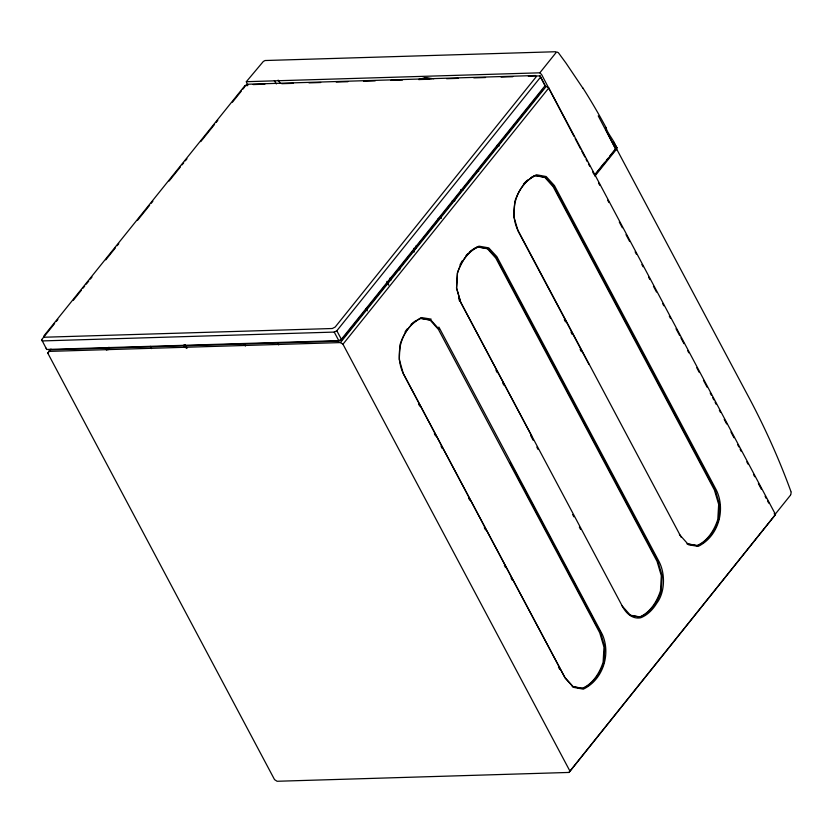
<?xml version="1.0" encoding="UTF-8"?>
<svg xmlns="http://www.w3.org/2000/svg" width="833" height="833" viewBox="0 0 833 833"><rect width="100%" height="100%" fill="white"/><g stroke="black" fill="none" stroke-linecap="round" stroke-linejoin="round"><path stroke-width="1.25" d="M598.229 115.86L615.754 149.242L616.889 147.587L613.286 142.641L616.857 147.764L594.512 175.43M555.767 51.729L265.04 60.528L263.301 61.496L246.339 81.696L247.64 85.747M48.533 351.411L340.426 342.582L546.229 86.372L548.77 88.017L775.523 514.492L568.981 772.441L277.087 781.271L274.546 779.626L47.793 353.161L50.147 349.402M568.981 772.441L775.523 514.492M106.437 350.058L107.447 347.798M790.829 494.615L791.142 492.157M594.877 176.117L616.659 149.013L613.629 142.339M616.118 149.93C616.722 142.578 608.028 135.071 606.101 127.97M246.339 81.696L539.846 72.815L556.038 52.635M528.351 76.24L540.034 75.886L540.575 77.115L336.824 330.763L334.241 332.086L42.191 340.926L41.65 339.697L54.634 323.527M56.259 321.507L57.883 319.487M73.314 300.286L81.426 290.176M83.05 288.156L84.674 286.136M86.299 284.115L88.735 281.075M90.36 279.055L91.984 277.035M105.781 259.854L115.527 247.724M117.151 245.704L118.775 243.684M137.445 220.443L149.617 205.282M151.242 203.262L152.866 201.242M169.099 181.032L180.459 166.881M182.083 164.861L183.708 162.841M185.332 160.821L186.956 158.801M200.753 141.62L214.56 124.44M216.174 122.42L217.798 120.4M232.417 102.209L241.341 91.099M242.965 89.079L244.59 87.059M47.793 353.161L51.021 349.142M41.65 339.697L46.731 349.464L338.781 340.624L341.363 339.302L545.115 85.653L540.034 75.886M542.824 89.485L341.884 339.645L339 341.124L51.24 349.829M569.72 770.692L342.967 344.227L548.77 88.017M595.22 174.18L604.758 162.3M606.351 160.311L607.944 158.332M609.537 156.354L615.108 149.419L616.597 149.117M775.169 514.263L790.527 495.135M616.066 148.076L616.889 147.587L615.826 148.201M245.402 86.038L247.995 84.716M419.02 79.229L425.528 77.74L433.795 78.781M418.718 79.614L425.226 78.125L431.369 78.75M438.096 218.506L441.511 218.215M452.329 200.982L454.87 200.774M253.18 84.56L264.863 84.206M281.741 83.696L293.424 83.342M308.991 82.873L320.674 82.519M336.251 82.05L347.934 81.696M363.511 81.228L375.194 80.874M390.771 80.395L402.454 80.041M419.322 79.531L429.713 79.218M446.582 78.708L458.265 78.354M473.842 77.885L485.524 77.531M501.102 77.063L512.784 76.709M556.829 51.979L558.36 52.687L565.94 63.016L582.777 88.038M688.693 544.855L698.273 546.333C718.358 536.39 725.907 510.067 716.422 490.21L554.434 185.572L546.188 176.544L536.452 174.763C516.866 184.155 508.796 209.51 517.303 229.117L681.279 537.4M431.161 319.112L421.54 317.581C401.36 327.546 393.77 354.108 403.474 373.986L564.743 677.291L573.083 686.611L582.902 688.391A52.364 33.997 88.3 0 0 603.946 662.193L604.81 647.116L600.541 632.726L510.015 462.471M616.337 148.451L745.41 390.937C762.976 423.351 778.386 456.963 790.975 491.626M420.29 318.352L430.12 320.132L438.45 329.451L599.718 632.757L603.987 647.137L603.123 662.214A52.364 33.997 88.3 0 1 582.08 688.412L572.261 686.631M686.944 543.866L696.763 545.646A52.364 33.997 88.3 0 0 717.807 519.448L718.671 504.371L714.402 489.991L553.133 186.686L544.792 177.367L534.973 175.586A52.364 33.997 88.3 0 0 530.725 177.783M629.602 615.254L639.421 617.034A52.364 33.997 88.3 0 0 660.465 590.836L661.329 575.749L657.06 561.369L495.791 258.074L487.451 248.755L477.632 246.964A52.364 33.997 88.3 0 0 469.364 252.222M496.978 145.421L499.217 145.9M476.445 170.984L478.683 171.463M340.426 342.582L342.967 344.227M539.846 72.815L541.617 74.574L573.979 136.279M679.426 534.526L687.756 543.845L697.585 545.625A52.364 33.997 88.3 0 0 718.629 519.428L719.483 504.35L715.214 489.96L553.955 186.665L545.615 177.346L535.796 175.565A52.364 33.997 88.3 0 0 514.742 201.763L513.888 216.84L518.157 231.22L588.9 364.26M439.272 329.431L430.932 320.111L421.113 318.331A52.364 33.997 88.3 0 0 400.069 344.529L399.246 359.45L403.339 373.642L474.404 507.464L565.336 678.333L573.593 687.36L583.319 689.162C603.03 679.728 611.037 654.176 602.363 634.517L438.876 327.067M622.084 605.903L630.414 615.223L640.244 617.003A52.364 33.997 88.3 0 0 661.287 590.805L662.152 575.728L657.883 561.348L496.614 258.043L488.273 248.723L478.454 246.943A52.364 33.997 88.3 0 0 457.411 273.141L456.546 288.218L460.816 302.608L622.907 607.267A30.113 19.555 88.3 0 0 640.764 617.753A53.083 34.465 88.3 0 0 656.737 603.269A30.123 19.565 88.3 0 0 659.205 561.89L496.874 256.637L488.721 247.859L479.006 246.172A53.156 34.507 88.3 0 0 457.473 272.974L456.567 287.864L460.514 301.838L531.746 436.076M278.128 80.135L280.263 83.217M274.338 80.655L276.358 83.946M613.463 141.808L616.857 147.764M605.737 129.448L615.754 149.242M598.542 183L599.76 185.301M607.694 200.212L608.913 202.513M619.283 222.015L622.334 227.753M626 234.635L629.654 241.518M635.142 251.847L636.37 254.148M641.858 264.467L643.076 266.768M648.563 277.087L649.792 279.388M653.447 286.271L656.498 292.008M662.599 303.483L663.818 305.773M669.305 316.103L670.534 318.393M676.021 328.723L679.686 335.605M680.905 337.906L683.955 343.644M687.61 350.526L688.829 352.817M696.763 367.738L699.199 372.33M703.479 380.358L707.134 387.241M710.185 392.978L711.403 395.269M712.621 397.57L713.85 399.861M715.068 402.162L716.286 404.453M719.337 410.19L720.555 412.481M724.221 419.363L726.657 423.955M730.926 431.994L733.977 437.731M737.642 444.614L738.861 446.904M740.079 449.206L741.297 451.496M746.795 461.826L748.013 464.116M753.501 474.446L754.719 476.736M758.384 483.619L761.435 489.356M765.09 496.249L766.318 498.54M767.537 500.831L768.755 503.132M540.575 77.115L545.115 85.653M564.295 319.56L565.513 321.85M571.001 332.18L572.219 334.47M580.153 349.381L581.372 351.672M495.979 370.3L497.197 372.59M502.684 382.92L503.903 385.21M530.736 435.669L533.162 440.24M536.816 447.102L538.024 449.383M572.656 514.513L573.875 516.804M579.341 527.091L580.559 529.371M418.51 403.838L419.728 406.129M434.368 433.649L435.586 435.951M441.074 446.269L442.292 448.56M468.521 497.884L469.739 500.175M484.327 527.622L485.545 529.913M504.381 565.336L505.6 567.617M511.066 577.904L512.285 580.185M558.454 667.035L559.672 669.315M366.093 308.533L367.311 310.834M336.824 330.763L341.363 339.302M334.241 332.086L338.781 340.624M244.204 343.769L245.423 346.059M185.238 344.747L187.061 348.184M184.416 344.768L186.248 348.204M150.273 346.33L151.491 348.631M277.483 342.602L278.701 344.904M183.604 345.195L184.811 347.486M386.856 281.419L388.667 284.865M387.397 282.533L388.605 284.834M575.187 138.59L580.622 148.951M581.83 151.252L584.849 157.01M586.057 159.311L587.265 161.612M588.473 163.914L589.681 166.225M592.7 171.983L593.908 174.284M389.802 278.17L390.844 280.325M46.19 348.236L46.731 349.464M774.242 513.451L774.628 514.575M458.577 297.839L459.639 301.431M416.125 245.756L416.333 248.078M108.123 349.735A52.364 33.997 88.3 0 1 109.123 347.361M107.311 349.756A52.364 33.997 88.3 0 1 108.311 347.382M460.003 264.842A52.364 33.997 88.3 0 1 462.388 260.614M466.022 255.658A52.364 33.997 88.3 0 1 467.605 253.919M405.046 331.992A52.364 33.997 88.3 0 1 407.17 328.931M411.075 324.495A52.364 33.997 88.3 0 1 416.042 320.549M523.363 184.27A52.364 33.997 88.3 0 1 527.674 180.001M452.413 200.68A101.584 61.507 38.8 0 1 454.599 200.399M582.85 87.923A607.309 394.446 88.3 0 1 606.195 127.855M414.095 252.139A110.779 67.077 38.8 0 1 413.824 248.338M399.778 269.965A110.779 67.077 38.8 0 1 399.569 267.424M460.711 189.643A114.537 69.347 38.8 0 1 463.346 189.799M244.881 85.695L43.941 335.855L44.545 337.219L332.305 328.514L335.178 327.046L536.129 76.886L535.525 75.522L247.765 84.227L244.881 85.695"/></g></svg>
